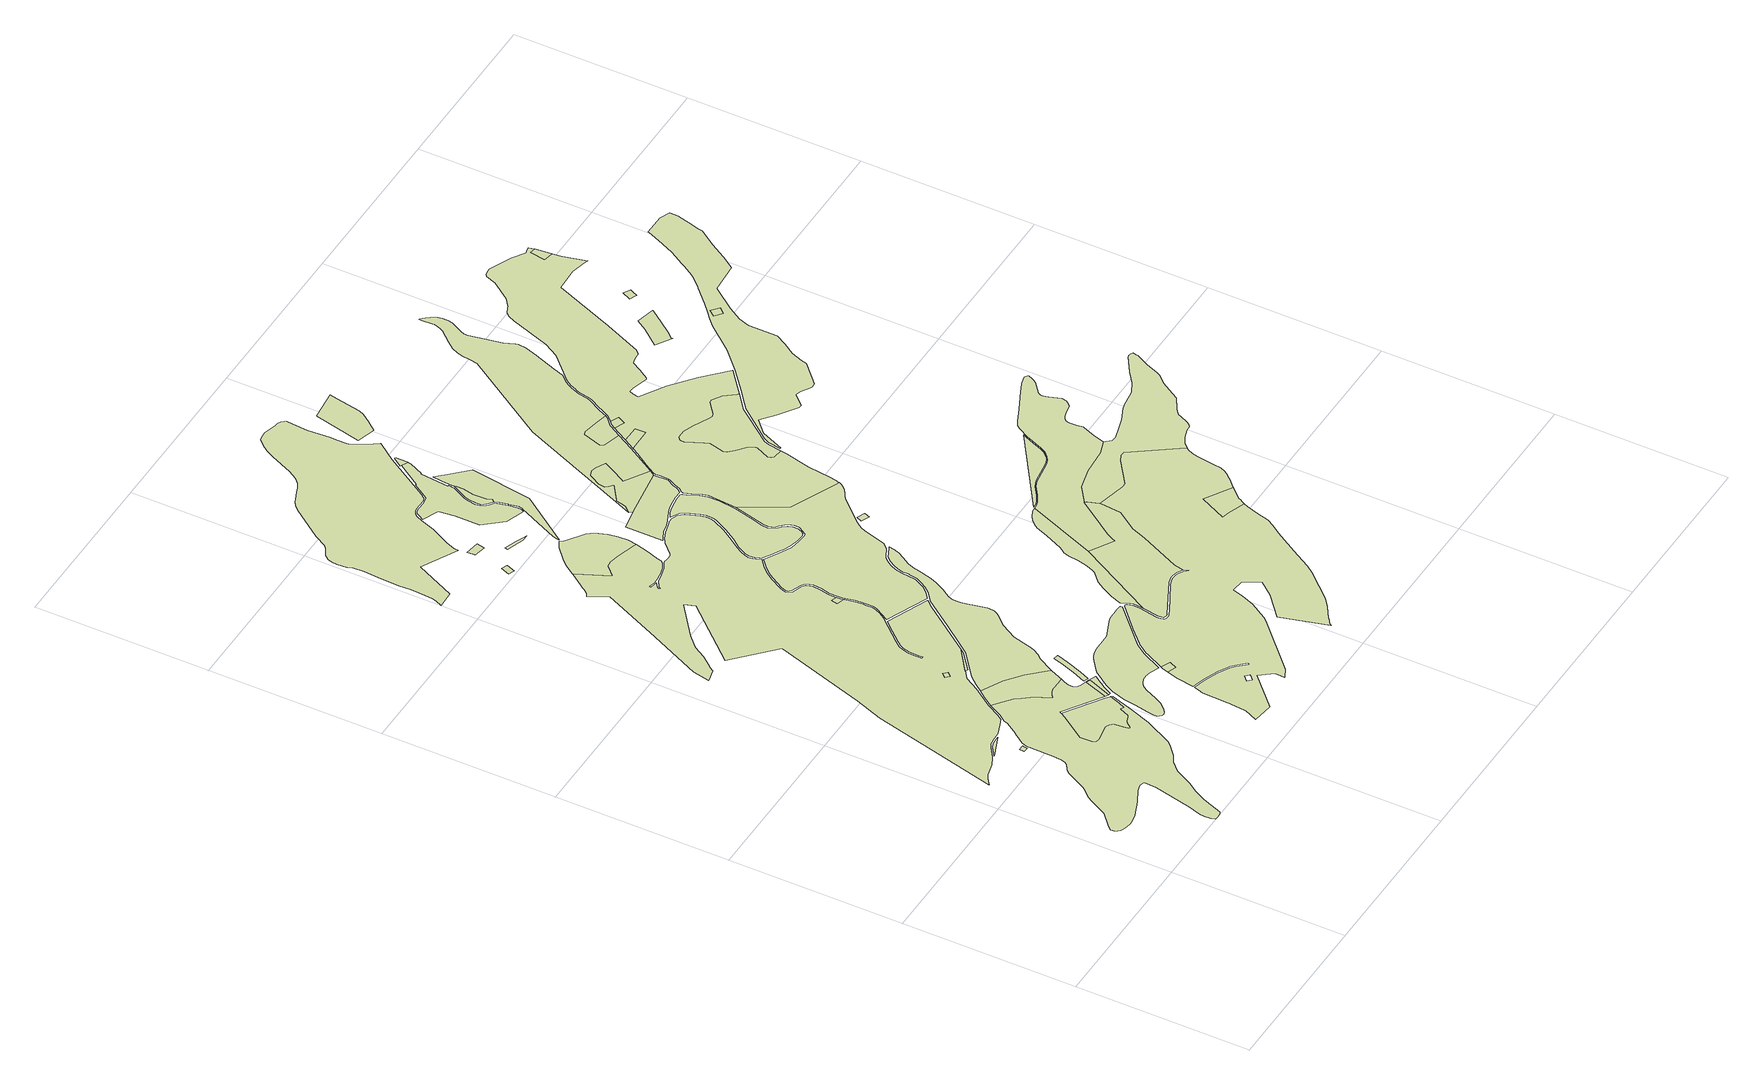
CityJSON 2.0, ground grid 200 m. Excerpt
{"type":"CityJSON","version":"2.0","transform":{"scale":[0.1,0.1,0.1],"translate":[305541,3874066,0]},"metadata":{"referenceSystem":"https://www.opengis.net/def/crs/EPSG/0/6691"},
"CityObjects":{
"landuse1":{"type":"LandUse","attributes":{"class":"202","LandUseDetailAttribute.prefecture":"22","LandUseDetailAttribute.city":"22203","LandUseDetailAttribute.surveyYear":2015},"geometry":[{"type":"MultiSurface","lod":"1","boundaries":[[[0,1,2,3,4,5]]]}]},
"landuse2":{"type":"LandUse","attributes":{"class":"219","LandUseDetailAttribute.prefecture":"22","LandUseDetailAttribute.city":"22203","LandUseDetailAttribute.surveyYear":2015},"geometry":[{"type":"MultiSurface","lod":"1","boundaries":[[[6,7,8,9,10,11]]]}]},
"landuse3":{"type":"LandUse","attributes":{"class":"203","LandUseDetailAttribute.prefecture":"22","LandUseDetailAttribute.city":"22203","LandUseDetailAttribute.surveyYear":2015},"geometry":[{"type":"MultiSurface","lod":"1","boundaries":[[[12,13,14,15,16,17,18,19,20,21,22,23,24,25,26,27,28,29,30,31,32,33,34,35,36,37,38,39,40,41,42,43,44,45,46,47,48,49,50,51,52,53,54,55,56,57,58,59,60,61,62,63,64,65,66,67,68,69,70,71,72,73,74,75,76,77,78,79,80,81,82,83,84,85,86,87,88,89,90,91,92,93,94,95,96,97,98,99,100,101,102,103,104,105,106,107,108,109,110,111,112,113,114,115,116,117,118,119,120,121,122,123,124,125,126,127,128,129,130,131,132,133,134]]]}]},
"landuse4":{"type":"LandUse","attributes":{"class":"204","LandUseDetailAttribute.prefecture":"22","LandUseDetailAttribute.city":"22203","LandUseDetailAttribute.surveyYear":2015},"geometry":[{"type":"MultiSurface","lod":"1","boundaries":[[[109,108,107,106,105,104,103,102,101,100,99,98,97,96,95,94,93,92,91,90,89,88,87,86,85,84,83,135,136,112,111,110]]]}]},
"landuse5":{"type":"LandUse","attributes":{"class":"204","LandUseDetailAttribute.prefecture":"22","LandUseDetailAttribute.city":"22203","LandUseDetailAttribute.surveyYear":2015},"geometry":[{"type":"MultiSurface","lod":"1","boundaries":[[[137,138,116,115]]]}]},
"landuse6":{"type":"LandUse","attributes":{"class":"202","LandUseDetailAttribute.prefecture":"22","LandUseDetailAttribute.city":"22203","LandUseDetailAttribute.surveyYear":2015},"geometry":[{"type":"MultiSurface","lod":"1","boundaries":[[[15,14,13,12,134,133,132,131,130,129,128,127,139,140,141,142,143,144,145,16]]]}]},
"landuse7":{"type":"LandUse","attributes":{"class":"219","LandUseDetailAttribute.prefecture":"22","LandUseDetailAttribute.city":"22203","LandUseDetailAttribute.surveyYear":2015},"geometry":[{"type":"MultiSurface","lod":"1","boundaries":[[[146,147,148,149]]]}]},
"landuse8":{"type":"LandUse","attributes":{"class":"204","LandUseDetailAttribute.prefecture":"22","LandUseDetailAttribute.city":"22203","LandUseDetailAttribute.surveyYear":2015},"geometry":[{"type":"MultiSurface","lod":"1","boundaries":[[[120,119,118,117,116,150,138,151,152,153,154,155,120,121]]]}]},
"landuse9":{"type":"LandUse","attributes":{"class":"203","LandUseDetailAttribute.prefecture":"22","LandUseDetailAttribute.city":"22203","LandUseDetailAttribute.surveyYear":2015},"geometry":[{"type":"MultiSurface","lod":"1","boundaries":[[[156,157,158,155,154,153,152]]]}]},
"landuse10":{"type":"LandUse","attributes":{"class":"202","LandUseDetailAttribute.prefecture":"22","LandUseDetailAttribute.city":"22203","LandUseDetailAttribute.surveyYear":2015},"geometry":[{"type":"MultiSurface","lod":"1","boundaries":[[[159,160,161,162,163,164]]]}]},
"landuse11":{"type":"LandUse","attributes":{"class":"202","LandUseDetailAttribute.prefecture":"22","LandUseDetailAttribute.city":"22203","LandUseDetailAttribute.surveyYear":2015},"geometry":[{"type":"MultiSurface","lod":"1","boundaries":[[[165,166,167,168,169,170,171,172,173,174,175,176,177,178,179,180,181,182,183,184,185,186,187,188,189,190,191,192,193,194,195,196,197,198,199,200,201,202,203,204,205,206,207,208,209,210,211,164,212,213,214,215,216,217,218,219,220,221,222,223,224,225,226,227,228,229,230,231,232,233,234,235,236,237,238,239,240,241,242,243,244,245,246,247,248,249,250,251,252,253,254,255,256,257,258,259,260,261,262,263,264,265,266,267,268,269,270,271,272,273,274,275,276,277,278,279,280,281,282,283,284,285,286,287,288,289,290,291,292,293,294,295,296,297,298,299,300,301,302,303,304,305,306,307,308,309,310,311,312,313,314,315,316,317,318,319,320,321,322,323,324,325,326,327,328,329,330],[146,149,148,147]]]}]},
"landuse12":{"type":"LandUse","attributes":{"class":"204","LandUseDetailAttribute.prefecture":"22","LandUseDetailAttribute.city":"22203","LandUseDetailAttribute.surveyYear":2015},"geometry":[{"type":"MultiSurface","lod":"1","boundaries":[[[331,332,333,334,335,336,337,338,339,340,341,342,343,344,345]]]}]},
"landuse13":{"type":"LandUse","attributes":{"class":"219","LandUseDetailAttribute.prefecture":"22","LandUseDetailAttribute.city":"22203","LandUseDetailAttribute.surveyYear":2015},"geometry":[{"type":"MultiSurface","lod":"1","boundaries":[[[346,347,348,349,350,351,352]]]}]},
"landuse14":{"type":"LandUse","attributes":{"class":"203","LandUseDetailAttribute.prefecture":"22","LandUseDetailAttribute.city":"22203","LandUseDetailAttribute.surveyYear":2015},"geometry":[{"type":"MultiSurface","lod":"1","boundaries":[[[353,354,355,356,357,358,359,360,361,362,363,364,365,366,367,368,369,370,371,372,373,374,375,376,377,378,379,380,381,382,383,384,385,386,387,388,389,390,391,392,393,394,395]]]}]},
"landuse15":{"type":"LandUse","attributes":{"class":"219","LandUseDetailAttribute.prefecture":"22","LandUseDetailAttribute.city":"22203","LandUseDetailAttribute.surveyYear":2015},"geometry":[{"type":"MultiSurface","lod":"1","boundaries":[[[396,397,398,399]]]}]},
"landuse16":{"type":"LandUse","attributes":{"class":"203","LandUseDetailAttribute.prefecture":"22","LandUseDetailAttribute.city":"22203","LandUseDetailAttribute.surveyYear":2015},"geometry":[{"type":"MultiSurface","lod":"1","boundaries":[[[400,401,402,403,404,405,406,407,408,409,410,411,412,413,414,415,416,417,418,419,420,421,422,423,424,425,426,427,428,429,430,431,432,433,434,435,436,437,438,439,440,441,442,443,444,445,446,447,448,449,450,451,452,453,454,455,456,457,458,459,460,461,462,463,464,465,466,467,468,469,470,471,472,473,143,142,141,140]]]}]},
"landuse17":{"type":"LandUse","attributes":{"class":"219","LandUseDetailAttribute.prefecture":"22","LandUseDetailAttribute.city":"22203","LandUseDetailAttribute.surveyYear":2015},"geometry":[{"type":"MultiSurface","lod":"1","boundaries":[[[474,475,476,477,478,479,480]]]}]},
"landuse18":{"type":"LandUse","attributes":{"class":"219","LandUseDetailAttribute.prefecture":"22","LandUseDetailAttribute.city":"22203","LandUseDetailAttribute.surveyYear":2015},"geometry":[{"type":"MultiSurface","lod":"1","boundaries":[[[244,481,247,246,245]]]}]},
"landuse19":{"type":"LandUse","attributes":{"class":"203","LandUseDetailAttribute.prefecture":"22","LandUseDetailAttribute.city":"22203","LandUseDetailAttribute.surveyYear":2015},"geometry":[{"type":"MultiSurface","lod":"1","boundaries":[[[329,328,327,326,325,324,482,483,484,485,486,487,488,489,490,491,492,493,494,330]]]}]},
"landuse20":{"type":"LandUse","attributes":{"class":"215","LandUseDetailAttribute.prefecture":"22","LandUseDetailAttribute.city":"22203","LandUseDetailAttribute.surveyYear":2015},"geometry":[{"type":"MultiSurface","lod":"1","boundaries":[[[495,496,497,498,499,500,501]]]}]},
"landuse21":{"type":"LandUse","attributes":{"class":"202","LandUseDetailAttribute.prefecture":"22","LandUseDetailAttribute.city":"22203","LandUseDetailAttribute.surveyYear":2015},"geometry":[{"type":"MultiSurface","lod":"1","boundaries":[[[502,503,504,505,506,507,508,509,510,511,512,513,514,515,516,517,518,519,520,521,522,523,524,525,526,527,528,529,530,531,532,533,534,535,536,537,538,539,540,541,542,543,544,545,546,547,548,549,550,551,552,553,554,555,556,557,558,559,560,561,562,563,564,565,566,567,568,569,570,571]]]}]},
"landuse22":{"type":"LandUse","attributes":{"class":"202","LandUseDetailAttribute.prefecture":"22","LandUseDetailAttribute.city":"22203","LandUseDetailAttribute.surveyYear":2015},"geometry":[{"type":"MultiSurface","lod":"1","boundaries":[[[572,573,574,575,576,577,578,579,580,581,582,583,584,585,586,587,588,589,590,591,592,593,594,595,596,597,598,599,600,601,602,603,604,605,606,607,608,609]]]}]},
"landuse23":{"type":"LandUse","attributes":{"class":"202","LandUseDetailAttribute.prefecture":"22","LandUseDetailAttribute.city":"22203","LandUseDetailAttribute.surveyYear":2015},"geometry":[{"type":"MultiSurface","lod":"1","boundaries":[[[610,611,612,613,614,615,616,617,618,619,620,621,622,623,624]]]}]},
"landuse24":{"type":"LandUse","attributes":{"class":"205","LandUseDetailAttribute.prefecture":"22","LandUseDetailAttribute.city":"22203","LandUseDetailAttribute.surveyYear":2015},"geometry":[{"type":"MultiSurface","lod":"1","boundaries":[[[625,626,627,628,629,630,615,614,613,612,611,610,624,631,632,633,634,635,636,637,638,639,640,641,642,643]]]}]},
"landuse25":{"type":"LandUse","attributes":{"class":"203","LandUseDetailAttribute.prefecture":"22","LandUseDetailAttribute.city":"22203","LandUseDetailAttribute.surveyYear":2015},"geometry":[{"type":"MultiSurface","lod":"1","boundaries":[[[644,645,646,647,648,649,650,651,652,653,654,655,656,657,658,659,660,661,662,663,664,665,666,667,668,669,670,671,672,673,674,675,676,677,678,679,680,681,682,683,684,685,686,687,688,689,690,691,692,693,694,695,696,697,698,699,700,701,702,703,704,705,706,707,708]]]}]},
"landuse26":{"type":"LandUse","attributes":{"class":"205","LandUseDetailAttribute.prefecture":"22","LandUseDetailAttribute.city":"22203","LandUseDetailAttribute.surveyYear":2015},"geometry":[{"type":"MultiSurface","lod":"1","boundaries":[[[709,710,711,712,713,714,715,716,717,718,719,720,721,722,723,724,725,726,727,728,729,730,731,732,733,734,735,736,737,738,739,740,741,742,743,744,745,746,747,748,749,750,751,752,753,754,755,756,757,758,759,760,761]]]}]},
"landuse27":{"type":"LandUse","attributes":{"class":"219","LandUseDetailAttribute.prefecture":"22","LandUseDetailAttribute.city":"22203","LandUseDetailAttribute.surveyYear":2015},"geometry":[{"type":"MultiSurface","lod":"1","boundaries":[[[762,763,764,765,766,767,768,769,770,771,772,773,774,775,776,777,778,779,780,781]]]}]},
"landuse28":{"type":"LandUse","attributes":{"class":"219","LandUseDetailAttribute.prefecture":"22","LandUseDetailAttribute.city":"22203","LandUseDetailAttribute.surveyYear":2015},"geometry":[{"type":"MultiSurface","lod":"1","boundaries":[[[782,783,784,785,786,787,788,572,609]]]}]},
"landuse29":{"type":"LandUse","attributes":{"class":"202","LandUseDetailAttribute.prefecture":"22","LandUseDetailAttribute.city":"22203","LandUseDetailAttribute.surveyYear":2015},"geometry":[{"type":"MultiSurface","lod":"1","boundaries":[[[789,790,791,792,793,794,795,796,797,798,799,800,801,802,803,804,805,806,807,808,809,810,811,812,813,814,815,816,817,818,819,820,821,822,823,824,825,826,827,828,829,830,831,832,833,834,835,836,837,838,839,840,841,842,843,844,845,846,847,848,849,850,851,852,853,854,855,856,857,858,859,860,861,862,863,864,865,866,867,868,869,870,871,872,873,874,875,876,877,349,348,347,346,352,878,879,880,881,882,883,884,885,886,887,888,889,890,891,892,893,894,895,896,897,898,899,900,901,902,903,904],[905,906,907,908]]]}]},
"landuse30":{"type":"LandUse","attributes":{"class":"203","LandUseDetailAttribute.prefecture":"22","LandUseDetailAttribute.city":"22203","LandUseDetailAttribute.surveyYear":2015},"geometry":[{"type":"MultiSurface","lod":"1","boundaries":[[[909,910,911,912,913,914,915,916,917,918,919,920,921,922,923,924,925,926,927,928,929,930,931,932]]]}]},
"landuse31":{"type":"LandUse","attributes":{"class":"205","LandUseDetailAttribute.prefecture":"22","LandUseDetailAttribute.city":"22203","LandUseDetailAttribute.surveyYear":2015},"geometry":[{"type":"MultiSurface","lod":"1","boundaries":[[[933,934,935,936,937,938,939,940,941,942,943,944,945,946,846,845,844,843,842,841,840,947,948,949,950,951,952,953,954,955,956,912,911]]]}]},
"landuse32":{"type":"LandUse","attributes":{"class":"202","LandUseDetailAttribute.prefecture":"22","LandUseDetailAttribute.city":"22203","LandUseDetailAttribute.surveyYear":2015},"geometry":[{"type":"MultiSurface","lod":"1","boundaries":[[[781,780,779,778,957,958,959,960,961,962,963,964,965,966,967,968,969,970,971,972,973,974,975,976]]]}]},
"landuse33":{"type":"LandUse","attributes":{"class":"219","LandUseDetailAttribute.prefecture":"22","LandUseDetailAttribute.city":"22203","LandUseDetailAttribute.surveyYear":2015},"geometry":[{"type":"MultiSurface","lod":"1","boundaries":[[[977,978,979,980]]]}]},
"landuse34":{"type":"LandUse","attributes":{"class":"219","LandUseDetailAttribute.prefecture":"22","LandUseDetailAttribute.city":"22203","LandUseDetailAttribute.surveyYear":2015},"geometry":[{"type":"MultiSurface","lod":"1","boundaries":[[[981,982,983,984,985,986,987,988,989,990]]]}]},
"landuse35":{"type":"LandUse","attributes":{"class":"219","LandUseDetailAttribute.prefecture":"22","LandUseDetailAttribute.city":"22203","LandUseDetailAttribute.surveyYear":2015},"geometry":[{"type":"MultiSurface","lod":"1","boundaries":[[[991,992,993,994,995,996]]]}]},
"landuse36":{"type":"LandUse","attributes":{"class":"219","LandUseDetailAttribute.prefecture":"22","LandUseDetailAttribute.city":"22203","LandUseDetailAttribute.surveyYear":2015},"geometry":[{"type":"MultiSurface","lod":"1","boundaries":[[[997,998,999,1000,1001,1002,1003,1004,1005,1006,1007,1008]]]}]},
"landuse37":{"type":"LandUse","attributes":{"class":"205","LandUseDetailAttribute.prefecture":"22","LandUseDetailAttribute.city":"22203","LandUseDetailAttribute.surveyYear":2015},"geometry":[{"type":"MultiSurface","lod":"1","boundaries":[[[1009,1010,1011,1012,1013,1014,1015,1016,1017,1018,1019,1020,1021,1022,1023,1024,1025,1026,1027,1028,1029,1030,1031,1032,1033,1034,1035,1036,1037,1038,1039,1040,1041,1042,1043,1044,1045,1046,976,975,974,973,972,971,970,969,968,967,966,965,964,963,962,961,960,959,958,957,1047,1048,1007,1006,1005,1004,1003,1002,1001,1049,1050,1051,1052]]]}]},
"landuse38":{"type":"LandUse","attributes":{"class":"219","LandUseDetailAttribute.prefecture":"22","LandUseDetailAttribute.city":"22203","LandUseDetailAttribute.surveyYear":2015},"geometry":[{"type":"MultiSurface","lod":"1","boundaries":[[[1053,1054,1055,1056,1057]]]}]},
"landuse39":{"type":"LandUse","attributes":{"class":"203","LandUseDetailAttribute.prefecture":"22","LandUseDetailAttribute.city":"22203","LandUseDetailAttribute.surveyYear":2015},"geometry":[{"type":"MultiSurface","lod":"1","boundaries":[[[819,818,1058,1059,1060,1061,1062,823,822,821,820]]]}]},
"landuse40":{"type":"LandUse","attributes":{"class":"202","LandUseDetailAttribute.prefecture":"22","LandUseDetailAttribute.city":"22203","LandUseDetailAttribute.surveyYear":2015},"geometry":[{"type":"MultiSurface","lod":"1","boundaries":[[[1063,1064,1065,1066,1067,1068,1069,1070,1071,1072,1073,1074,1075,1076,1077]]]}]},
"landuse41":{"type":"LandUse","attributes":{"class":"202","LandUseDetailAttribute.prefecture":"22","LandUseDetailAttribute.city":"22203","LandUseDetailAttribute.surveyYear":2015},"geometry":[{"type":"MultiSurface","lod":"1","boundaries":[[[1078,1079,1080,1081,1082,1083,1084,1085,1086,1087,1088,1089,1090,1091,1092,1093,1094,1095,1096,1097,1098,1099,1100,1101,1102,1103,1104,1105,1106,1107,1108,1109]]]}]},
"landuse42":{"type":"LandUse","attributes":{"class":"202","LandUseDetailAttribute.prefecture":"22","LandUseDetailAttribute.city":"22203","LandUseDetailAttribute.surveyYear":2015},"geometry":[{"type":"MultiSurface","lod":"1","boundaries":[[[956,955,954,953,952,951,950,949,1110,1111,1112,1113,1114,1115,1116,1117,1118,1119,1120,1121,1122,1123,1124,1125,1126,1127,1128,1129,1130,1131,1132,1133,1134,1135,1136,1137,1138,1139,1140,1141,1142,1143,1144,1145,1146,1147,1148,1149,1150,1151,1152,1153,1154,1155,1156,1157,1158,1159,913,912]]]}]},
"landuse43":{"type":"LandUse","attributes":{"class":"205","LandUseDetailAttribute.prefecture":"22","LandUseDetailAttribute.city":"22203","LandUseDetailAttribute.surveyYear":2015},"geometry":[{"type":"MultiSurface","lod":"1","boundaries":[[[1160,1161,1162,1163,1164,1165,1166,1167,1168,1169,1170,1171,1172,1173,1174,1175,1176,1177,1178,1179,1180,1181,1182,1183,1184,1185,1186,1187,1188,1189,1190,1055,1054,1053,1057,1191,996,995,994,993,992,991,1192,1193,1194,1195,1196,1197,1198,1199,1200,1201,1202,1203,1204,1205,1206,1207,1208,1209,1210,708,707,706,705,704,1211,1212,1213,1214,1215,1216,1217,1104,1103,1102,1101,1100,1099,1098,1097,1096,1095,1094,1093,1092,1091,1090,1089,1088,1087,1086,1085,1084,1083,1082,1081,1080,1079,1078,1109,1218,1219,1220,1221,1222,1223,1224,1225,1226,1227,1228,1229,1230,1231,1232,1233,1234,1235,1236,1237,1238,1239,1240,1241,1242,1243,1244,1245,1246,1247,1248]]]}]},
"landuse44":{"type":"LandUse","attributes":{"class":"203","LandUseDetailAttribute.prefecture":"22","LandUseDetailAttribute.city":"22203","LandUseDetailAttribute.surveyYear":2015},"geometry":[{"type":"MultiSurface","lod":"1","boundaries":[[[948,947,840,839,838,837,836,835,834,1249,1250,1251,1252,1253,1254,1255,1256,1257,1258,1259,1260,1261,1262,1263,1264,1265,1266,1267,1268,1269,1270,1271,1272,1273,1274,1275,1276,1277,1278,1279,1280,1281,1282,1283,1284,1285,1113,1112,1111,1110,949]]]}]},
"landuse45":{"type":"LandUse","attributes":{"class":"219","LandUseDetailAttribute.prefecture":"22","LandUseDetailAttribute.city":"22203","LandUseDetailAttribute.surveyYear":2015},"geometry":[{"type":"MultiSurface","lod":"1","boundaries":[[[1286,1287,1288,1289,1290,1291,1292,1293,1294,1295,1296,1297]]]}]},
"landuse46":{"type":"LandUse","attributes":{"class":"202","LandUseDetailAttribute.prefecture":"22","LandUseDetailAttribute.city":"22203","LandUseDetailAttribute.surveyYear":2015},"geometry":[{"type":"MultiSurface","lod":"1","boundaries":[[[1298,1299,1300,1301,1302,1303,1304,1305,1306,1307,1308,1309,1310,1311,1312,1313,1314,1315,1316,1317,1318,1319,1320,1321,1322,1323,1324,1325,1326,1327,1328,1329,1330,1331,1332,1333,1334,1335,1336,1337,1338,1339,1340,1341,1342,1343,1344,1345,1346,1347,1348,1349,1350,1351,1352,1353,1354,1355,1356,1357,1358,1359,1360],[1361,1362,1363,1364]]]}]},
"landuse47":{"type":"LandUse","attributes":{"class":"219","LandUseDetailAttribute.prefecture":"22","LandUseDetailAttribute.city":"22203","LandUseDetailAttribute.surveyYear":2015},"geometry":[{"type":"MultiSurface","lod":"1","boundaries":[[[1363,1362,1361,1364]]]}]},
"landuse48":{"type":"LandUse","attributes":{"class":"219","LandUseDetailAttribute.prefecture":"22","LandUseDetailAttribute.city":"22203","LandUseDetailAttribute.surveyYear":2015},"geometry":[{"type":"MultiSurface","lod":"1","boundaries":[[[1365,1366,1367,1368,1369,1370]]]}]},
"landuse49":{"type":"LandUse","attributes":{"class":"219","LandUseDetailAttribute.prefecture":"22","LandUseDetailAttribute.city":"22203","LandUseDetailAttribute.surveyYear":2015},"geometry":[{"type":"MultiSurface","lod":"1","boundaries":[[[1243,1242,1241,1371,1244]]]}]}
},
"vertices":[
[957,2533,0],[892,2529,0],[876,2527,0],[849,2524,0],[803,2501,0],[698,2428,0],
[907,2251,0],[905,2194,0],[960,2193,0],[961,2193,0],[966,2243,0],[968,2250,0],
[1654,2536,0],[1572,2646,0],[1554,2670,0],[1463,2746,0],[1357,2830,0],[1277,2679,0],[1215,2598,0],[1200,2551,0],[1101,2405,0],[1101,2404,0],[1099,2402,0],[1008,2277,0],[992,2236,0],[988,2206,0],[986,2197,0],[986,2194,0],[986,2191,0],[977,1868,0],[977,1862,0],[972,1810,0],[961,1758,0],[935,1724,0],[872,1682,0],[835,1642,0],[800,1581,0],[718,1424,0],[687,1381,0],[605,1292,0],[572,1232,0],[463,1030,0],[312,892,0],[289,869,0],[272,852,0],[276,812,0],[296,784,0],[318,760,0],[348,744,0],[373,737,0],[399,730,0],[447,724,0],[502,726,0],[588,749,0],[778,824,0],[931,900,0],[973,915,0],[1010,921,0],[1075,907,0],[1065,761,0],[963,314,0],[937,239,0],[918,177,0],[911,121,0],[922,47,0],[935,4,0],[972,1,0],[1020,5,0],[1034,12,0],[1046,22,0],[1074,90,0],[1138,258,0],[1205,384,0],[1290,506,0],[1391,699,0],[1392,699,0],[1487,803,0],[1578,853,0],[1682,941,0],[1731,992,0],[1896,1314,0],[1983,1555,0],[2069,1821,0],[2059,1835,0],[2047,1804,0],[2015,1714,0],[1984,1637,0],[1941,1658,0],[1894,1544,0],[1870,1529,0],[1843,1519,0],[1807,1508,0],[1785,1491,0],[1764,1462,0],[1745,1438,0],[1728,1437,0],[1721,1455,0],[1715,1479,0],[1711,1518,0],[1707,1597,0],[1697,1618,0],[1675,1637,0],[1649,1652,0],[1622,1658,0],[1590,1653,0],[1443,1621,0],[1420,1621,0],[1392,1630,0],[1378,1641,0],[1365,1655,0],[1364,1808,0],[1558,2095,0],[1589,2149,0],[1588,2151,0],[1604,2176,0],[1605,2176,0],[2035,1892,0],[2040,1905,0],[2129,2160,0],[2130,2161,0],[2177,2147,0],[2175,2147,0],[2060,2185,0],[2026,2209,0],[2005,2250,0],[2006,2295,0],[2027,2356,0],[2048,2398,0],[2046,2398,0],[1987,2397,0],[1881,2399,0],[1839,2388,0],[1798,2367,0],[1757,2334,0],[1710,2442,0],
[2055,1841,0],[2017,1865,0],
[2034,1891,0],[2035,1890,0],
[2093,2497,0],[2119,2556,0],[1929,2757,0],[1743,2901,0],[1497,3028,0],[1433,2943,0],[1358,2832,0],
[1548,3491,0],[1505,3445,0],[1546,3406,0],[1586,3451,0],
[2036,1892,0],[2072,1866,0],[2073,1866,0],[2073,1868,0],[2173,2126,0],[2180,2146,0],
[2096,1864,0],[2146,1962,0],[2257,2120,0],
[1881,3453,0],[1694,3314,0],[1715,3297,0],[1716,3296,0],[1923,3460,0],[1956,3503,0],
[1067,7487,0],[967,7344,0],[938,7303,0],[921,7279,0],[886,7229,0],[844,7208,0],[950,6992,0],[673,6379,0],[358,5703,0],[315,5508,0],[461,5544,0],[491,5592,0],[496,5598,0],[506,5610,0],[608,5731,0],[687,5871,0],[824,6004,0],[1209,6294,0],[1251,6169,0],[665,5510,0],[1101,5096,0],[768,4043,0],[644,3720,0],[284,2259,0],[324,2290,0],[366,2322,0],[412,2345,0],[413,2345,0],[564,2385,0],[648,2424,0],[671,2439,0],[791,2522,0],[842,2547,0],[934,2558,0],[1007,2561,0],[1138,2607,0],[1214,2638,0],[1257,2694,0],[1338,2847,0],[1361,2880,0],[1484,3050,0],[1489,3057,0],[1496,3069,0],[1499,3073,0],[1601,3245,0],[1696,3316,0],[1883,3454,0],[2386,4086,0],[2456,4165,0],[1977,4362,0],[1927,4313,0],[1758,4121,0],[1742,4102,0],[1719,4072,0],[1694,4021,0],[1684,3985,0],[1675,3949,0],[1670,3888,0],[1671,3829,0],[1675,3786,0],[1652,3784,0],[1648,3828,0],[1648,3881,0],[1650,3921,0],[1653,3953,0],[1672,4029,0],[1699,4082,0],[1720,4110,0],[1749,4146,0],[1911,4329,0],[1967,4384,0],[2002,4427,0],[2049,4498,0],[2075,4554,0],[2085,4602,0],[2087,4659,0],[2088,4688,0],[2088,4713,0],[2081,4796,0],[2056,4909,0],[1964,4936,0],[1985,5017,0],[2047,4995,0],[2045,5020,0],[2049,5086,0],[2071,5194,0],[2082,5283,0],[2073,5317,0],[2057,5352,0],[2025,5376,0],[1913,5418,0],[1883,5445,0],[1870,5471,0],[1871,5496,0],[1896,5558,0],[1978,5706,0],[2031,5784,0],[2106,5862,0],[2190,5934,0],[2178,5955,0],[2156,6024,0],[2154,6072,0],[2165,6122,0],[2184,6169,0],[2228,6245,0],[2306,6347,0],[2396,6490,0],[2471,6635,0],[2483,6683,0],[2485,6730,0],[2485,6732,0],[2485,6744,0],[2474,6799,0],[2420,6948,0],[2419,6949,0],[2397,6974,0],[2368,6998,0],[2303,7028,0],[2239,7026,0],[2229,7022,0],[2187,7007,0],[2086,6985,0],[1997,6943,0],[1955,6917,0],[1940,6908,0],[1816,6784,0],[1792,6768,0],[1747,6764,0],[1718,6770,0],[1689,6773,0],[1669,6767,0],[1619,6740,0],[1594,6726,0],[1499,6702,0],[1400,6687,0],[1323,6638,0],[1310,6613,0],[1302,6617,0],[1298,6619,0],[1297,6619,0],[1291,6623,0],[1304,6648,0],[1361,6689,0],[1343,6691,0],[1342,6691,0],[1280,6706,0],[1285,6728,0],[1352,6712,0],[1399,6710,0],[1447,6717,0],[1481,6722,0],[1489,6723,0],[1586,6747,0],[1658,6787,0],[1682,6811,0],[1691,6854,0],[1691,6855,0],[1698,6878,0],[1739,7005,0],[1782,7154,0],[1761,7160,0],[1548,7220,0],[1423,7251,0],[1355,7243,0],[1246,7128,0],[1074,7497,0],
[2194,2185,0],[2238,2287,0],[2308,2471,0],[2330,2541,0],[2352,2611,0],[2297,2620,0],[2256,2489,0],[2222,2398,0],[2187,2307,0],[2150,2219,0],[2138,2185,0],[2183,2174,0],[2186,2173,0],[2188,2172,0],[2190,2172,0],
[2671,1517,0],[2764,1477,0],[2805,1565,0],[2703,1610,0],[2690,1586,0],[2687,1579,0],[2670,1518,0],
[2066,1560,0],[2032,1394,0],[2023,1320,0],[2025,1290,0],[2034,1264,0],[2059,1243,0],[2082,1239,0],[2107,1245,0],[2149,1274,0],[2211,1345,0],[2261,1436,0],[2324,1572,0],[2360,1629,0],[2393,1655,0],[2445,1674,0],[2510,1681,0],[2579,1667,0],[2679,1627,0],[2686,1641,0],[2795,1860,0],[2870,1966,0],[2885,1988,0],[3316,2400,0],[3316,2401,0],[3317,2401,0],[3313,2418,0],[3246,2425,0],[3181,2425,0],[3115,2421,0],[3086,2414,0],[3057,2408,0],[2845,2319,0],[2618,2314,0],[2559,2304,0],[2507,2280,0],[2482,2265,0],[2456,2249,0],[2369,2181,0],[2322,2143,0],[2196,1963,0],[2181,1941,0],[2140,1861,0],[2086,1697,0],
[760,8063,0],[831,8036,0],[872,8137,0],[799,8165,0],
[2125,2566,0],[2219,2739,0],[2264,2792,0],[2302,2856,0],[2319,2899,0],[2384,3136,0],[2488,3315,0],[2489,3316,0],[2599,3438,0],[2603,3442,0],[2615,3456,0],[2634,3500,0],[2635,3502,0],[2639,3511,0],[2645,3555,0],[2644,3565,0],[2642,3585,0],[2608,3737,0],[2608,3738,0],[2607,3746,0],[2587,3866,0],[2583,3915,0],[2590,3967,0],[2607,4011,0],[2670,4114,0],[2690,4146,0],[2701,4168,0],[2703,4171,0],[2734,4229,0],[2763,4303,0],[2794,4426,0],[2794,4427,0],[2802,4459,0],[2822,4543,0],[2825,4550,0],[2849,4607,0],[2849,4608,0],[2900,4694,0],[2944,4773,0],[2964,4821,0],[2968,4831,0],[2983,4901,0],[2964,4893,0],[2888,4855,0],[2843,4826,0],[2886,4854,0],[2891,4857,0],[2842,4833,0],[2797,4789,0],[2754,4719,0],[2729,4655,0],[2716,4596,0],[2713,4524,0],[2710,4518,0],[2704,4468,0],[2695,4419,0],[2675,4380,0],[2647,4330,0],[2643,4324,0],[2642,4319,0],[2642,4318,0],[2622,4284,0],[2569,4225,0],[2455,4130,0],[2218,3812,0],[2018,3544,0],[2024,3548,0],[2126,3616,0],[2125,3615,0],[2016,3543,0],[1941,3442,0],[1649,3213,0],[1637,3200,0],[1563,3116,0],
[1007,8560,0],[851,8589,0],[857,8512,0],[857,8510,0],[853,8500,0],[854,8500,0],[990,8471,0],
[2051,4930,0],
[1795,7262,0],[1793,7369,0],[1771,7479,0],[1740,7570,0],[1704,7635,0],[1674,7672,0],[1492,7801,0],[1461,7830,0],[1445,7858,0],[1362,7808,0],[1215,7677,0],[1159,7619,0],[1080,7506,0],
[1236,8238,0],[1095,8283,0],[1086,8254,0],[1225,8210,0],[1282,8185,0],[1357,8183,0],[1329,8197,0],
[835,8736,0],[875,8837,0],[989,9058,0],[1053,9233,0],[1085,9298,0],[1114,9334,0],[1142,9352,0],[1182,9361,0],[1324,9357,0],[1359,9371,0],[1396,9422,0],[1727,9943,0],[1885,10157,0],[1846,10217,0],[1782,10318,0],[1738,10397,0],[1722,10441,0],[1716,10480,0],[1716,10605,0],[1716,10646,0],[1716,10647,0],[1700,10901,0],[1713,11044,0],[1719,11147,0],[1712,11170,0],[1685,11193,0],[1648,11213,0],[1647,11213,0],[1613,11220,0],[1492,11252,0],[1467,11257,0],[1463,11258,0],[1459,11257,0],[1386,11256,0],[1352,11246,0],[1282,11174,0],[1227,11104,0],[1175,11007,0],[1066,10753,0],[1001,10649,0],[946,10596,0],[885,10563,0],[817,10534,0],[679,10478,0],[638,10450,0],[586,10397,0],[525,10313,0],[328,10041,0],[246,9898,0],[212,9866,0],[171,9847,0],[117,9814,0],[74,9765,0],[55,9714,0],[50,9647,0],[59,9578,0],[59,9576,0],[64,9536,0],[82,9476,0],[92,9356,0],[78,9190,0],[70,8939,0],[75,8811,0],[71,8641,0],[59,8556,0],[46,8496,0],[9,8422,0],[207,8436,0],[427,8894,0],[828,8680,0],
[1691,9807,0],[1513,9536,0],[1501,9540,0],[1373,9352,0],[1294,9333,0],[1184,9337,0],[1151,9330,0],[1130,9317,0],[1105,9285,0],[1075,9223,0],[1256,9148,0],[1279,8962,0],[1277,8678,0],[1452,8466,0],[1660,8397,0],[1669,8393,0],[1686,8429,0],[1691,8472,0],[1675,8570,0],[1675,8571,0],[1647,8690,0],[1636,8711,0],[1597,8739,0],[1550,8787,0],[1534,8825,0],[1530,8876,0],[1541,8958,0],[1557,9014,0],[1577,9056,0],[1643,9185,0],[1644,9186,0],[1653,9245,0],[1641,9245,0],[1670,9579,0],[1680,9579,0],[1754,9741,0],[1758,9751,0],[1764,9773,0],
[1679,8758,0],[1656,8817,0],[1653,8966,0],[1677,9089,0],[1675,9170,0],[1670,9199,0],[1664,9177,0],[1578,9006,0],[1562,8951,0],[1553,8875,0],[1558,8825,0],[1558,8824,0],[1571,8797,0],[1608,8759,0],[1653,8726,0],
[1980,9150,0],[1801,9333,0],[1754,9380,0],[1689,9445,0],[1680,9340,0],[1673,9214,0],[1668,8698,0],[1695,8583,0],[1697,8575,0],[1715,8467,0],[1714,8462,0],[1707,8423,0],[1705,8418,0],[1592,8177,0],[1556,8100,0],[1483,7948,0],[1468,7902,0],[1466,7868,0],[1872,8437,0],
[2670,6177,0],[2666,6122,0],[2672,6104,0],[2677,6085,0],[2693,6058,0],[2697,6052,0],[2721,6031,0],[2722,6030,0],[2784,5961,0],[2806,5892,0],[2805,5832,0],[2747,5737,0],[2716,5730,0],[2625,5733,0],[2503,5757,0],[2357,5828,0],[2205,5917,0],[2175,5892,0],[2122,5845,0],[2049,5769,0],[1997,5694,0],[1917,5549,0],[1893,5491,0],[1893,5476,0],[1902,5459,0],[1925,5438,0],[2036,5396,0],[2075,5367,0],[2105,5285,0],[2093,5190,0],[2071,5083,0],[2068,5020,0],[2074,4933,0],[2103,4799,0],[2111,4711,0],[2107,4596,0],[2096,4547,0],[1997,4384,0],[2479,4186,0],[2551,4243,0],[2602,4299,0],[2673,4428,0],[2692,4604,0],[2709,4681,0],[2741,4753,0],[2777,4806,0],[2827,4854,0],[2950,4915,0],[3001,4972,0],[3075,5236,0],[3101,5294,0],[3152,5366,0],[3399,5632,0],[3445,5671,0],[3475,5689,0],[3474,5688,0],[3476,5689,0],[3523,5718,0],[3564,5760,0],[3584,5784,0],[3598,5816,0],[3583,5822,0],[3584,5824,0],[3040,6063,0],[2764,6542,0],
[2180,6032,0],[2186,6013,0],[2201,5965,0],[2215,5940,0],[2262,5910,0],[2263,5909,0],[2295,5892,0],[2402,5832,0],[2432,5814,0],[2510,5781,0],[2621,5758,0],[2703,5752,0],[2734,5760,0],[2756,5784,0],[2780,5838,0],[2782,5900,0],[2763,5949,0],[2727,5992,0],[2678,6036,0],[2654,6075,0],[2641,6119,0],[2645,6182,0],[2689,6343,0],[2740,6546,0],[2765,6739,0],[2763,6870,0],[2741,6960,0],[2704,7036,0],[2675,7116,0],[2674,7122,0],[2660,7131,0],[2601,7131,0],[2600,7131,0],[2572,7128,0],[2522,7122,0],[2432,7106,0],[2370,7086,0],[2314,7059,0],[2313,7051,0],[2381,7020,0],[2415,6992,0],[2441,6960,0],[2498,6806,0],[2510,6745,0],[2506,6673,0],[2495,6626,0],[2418,6477,0],[2327,6333,0],[2249,6231,0],[2206,6158,0],[2197,6134,0],[2189,6116,0],[2179,6069,0],
[1960,7375,0],[1960,6947,0],[1986,6963,0],[2078,7007,0],[2181,7029,0],[2244,7053,0],[2361,7107,0],[2426,7129,0],[2520,7145,0],[2598,7154,0],[2679,7154,0],[2693,7160,0],[2716,7186,0],[2728,7216,0],[2746,7268,0],[2794,7349,0],[2790,7508,0],[2786,7507,0],[2202,7422,0],[2201,7422,0],
[1768,9789,0],[1768,9916,0],[1762,9921,0],[1751,9922,0],[1681,9818,0],[1693,9810,0],[1693,9809,0],
[2697,356,0],[3054,705,0],[3175,556,0],[3165,442,0],[3274,497,0],[3825,1027,0],[3863,1071,0],[3990,1274,0],[4049,1419,0],[4083,1541,0],[4232,1527,0],[4331,1347,0],[4200,1180,0],[3940,959,0],[4088,418,0],[4103,439,0],[4169,492,0],[4171,494,0],[4317,589,0],[4418,669,0],[4703,982,0],[4764,1065,0],[4766,1069,0],[4902,1298,0],[5069,1567,0],[5142,1672,0],[5191,1758,0],[5227,1899,0],[5270,2035,0],[5289,2081,0],[5089,2153,0],[5002,2173,0],[5151,2483,0],[5457,2303,0],[5461,2308,0],[5516,2362,0],[5522,2368,0],[5602,2456,0],[5602,2457,0],[5634,2502,0],[5654,2554,0],[5669,2663,0],[5695,2847,0],[5712,2913,0],[5737,2977,0],[5758,3001,0],[5390,3524,0],[5335,3525,0],[5270,3493,0],[4974,3281,0],[4927,3282,0],[4594,3360,0],[4593,3354,0],[4570,3107,0],[4414,2878,0],[4349,2710,0],[4134,2245,0],[4109,2133,0],[4133,2075,0],[4091,2115,0],[4041,2147,0],[4024,2152,0],[3997,2160,0],[3952,2164,0],[3913,2158,0],[3908,2158,0],[3846,2133,0],[3484,1946,0],[3464,1936,0],[3436,1922,0],[3414,1917,0],[3411,1917,0],[3382,1920,0],[3363,1931,0],[3357,1935,0],[3352,1948,0],[3347,1958,0],[3344,2014,0],[3381,2240,0],[3381,2241,0],[3385,2315,0],[3371,2379,0],[3360,2388,0],[3343,2386,0],[3075,2137,0],[2911,1973,0],[2907,1969,0],[2820,1846,0],[2801,1807,0],[2633,1380,0],[2600,1186,0],[2631,1177,0],[2741,1146,0],[2793,1126,0],[2916,1078,0],[3036,1014,0],[3044,1007,0],[3101,956,0],[3181,868,0],[3164,852,0],[3076,949,0],[3040,980,0],[3023,994,0],[2899,1060,0],[2735,1124,0],[2595,1163,0],[2577,1111,0],[2558,1053,0],[2557,1051,0],[2547,779,0],[2546,766,0],[2546,765,0],[2535,612,0],[2531,547,0],[2529,542,0],[2464,387,0],[2933,753,0],[2991,807,0],[3031,764,0],[2975,711,0],
[3392,2392,0],[3409,2316,0],[3401,2210,0],[3894,3108,0],[4207,3900,0],[4157,3893,0],[4085,3863,0],[4035,3829,0],[3992,3783,0],[3961,3733,0],[3898,3585,0],[3843,3454,0],[3802,3378,0],[3756,3313,0],[3737,3251,0],[3724,3131,0],[3701,3032,0],[3666,2936,0],[3639,2897,0],[3535,2794,0],[3474,2699,0],[3406,2568,0],[3361,2446,0],[3361,2434,0],
[3369,2013,0],[3377,1952,0],[3409,1941,0],[3415,1942,0],[3431,1946,0],[3432,1947,0],[3868,2168,0],[3949,2188,0],[3993,2183,0],[4005,2182,0],[4006,2182,0],[4041,2169,0],[4057,2163,0],[4058,2162,0],[4592,3365,0],[4544,3488,0],[4530,3510,0],[4528,3508,0],[4520,3498,0],[4314,3200,0],[4219,3063,0],[4203,3033,0],[4182,2994,0],[4165,2950,0],
[2829,7571,0],[2821,7576,0],[2556,7737,0],[2570,7758,0],[2656,7907,0],[2712,8021,0],[2604,8078,0],[2545,8087,0],[2485,8065,0],[2465,8035,0],[2405,7929,0],[2394,7857,0],[2419,7826,0],[2472,7787,0],[2279,7656,0],[2265,7647,0],[2253,7587,0],[2243,7539,0],[2221,7506,0],[2173,7459,0],
[3191,5341,0],[3283,5299,0],[3311,5365,0],[3222,5403,0],
[2116,10430,0],[2117,10431,0],[2184,10524,0],[2214,10589,0],[2270,10871,0],[2271,10871,0],[2286,10960,0],[1942,10925,0],[1817,10378,0],[2022,10312,0],
[3052,7893,0],[3056,7893,0],[3324,7899,0],[3322,8015,0],[3128,8019,0],[3126,8019,0],
[3179,8155,0],[3246,8269,0],[3330,8346,0],[3348,8370,0],[3350,8374,0],[3198,8405,0],[3038,8437,0],[3002,8421,0],[2935,8215,0],[2958,8171,0],[3156,8115,0],[3169,8138,0],
[3551,8878,0],[3584,8942,0],[3623,8993,0],[3686,9053,0],[3726,9181,0],[3823,9438,0],[3867,9583,0],[3877,9673,0],[3874,9703,0],[3827,9823,0],[3789,10015,0],[3754,10189,0],[3754,10235,0],[3777,10287,0],[3847,10416,0],[3859,10475,0],[3859,10541,0],[3847,10587,0],[3813,10646,0],[3813,10647,0],[3783,10686,0],[3742,10735,0],[3741,10736,0],[3730,10734,0],[3729,10688,0],[3740,10582,0],[3738,10560,0],[3728,10511,0],[3714,10483,0],[3694,10441,0],[3576,10308,0],[3503,10224,0],[3470,10148,0],[3469,10147,0],[3454,10083,0],[3441,9978,0],[3423,9896,0],[2779,8899,0],[2962,7789,0],[3036,7910,0],[3398,8481,0],[3475,8619,0],[3491,8664,0],[3514,8777,0],
[3348,8158,0],[3393,8247,0],[3298,8287,0],[3265,8255,0],[3234,8203,0],
[5312,2125,0],[5317,2135,0],[5341,2181,0],[5342,2182,0],[5455,2301,0],
[4223,3918,0],[4271,3924,0],[4302,3934,0],[4395,3985,0],[4499,4059,0],[4577,4092,0],[4709,4112,0],[4853,4136,0],[4905,4152,0],[4947,4179,0],[5000,4234,0],[5031,4294,0],[5076,4402,0],[5118,4502,0],[5138,4540,0],
[4286,7366,0],[4188,7487,0],[4083,7553,0],[4044,7554,0],[3992,7510,0],[3906,7439,0],[3865,7425,0],[3833,7437,0],[3642,7523,0],[3523,7567,0],[3426,7569,0],[3400,7546,0],[3386,7528,0],[3385,7489,0],[3474,7303,0],[3493,7246,0],[3479,7183,0],[3449,7075,0],[3461,7033,0],[3519,6973,0],[3635,6879,0],[3665,6831,0],[3664,6796,0],[3591,6636,0],[3601,6605,0],[3624,6579,0],[3738,6571,0],[3759,6726,0],[3783,6787,0],[4016,7087,0],[4108,7205,0],[4293,7355,0],
[4724,3647,0],[4969,3710,0],[5271,3730,0],[5434,3787,0],[5473,3918,0],[5511,4023,0],[5535,4076,0],[5519,4141,0],[5518,4226,0],[5531,4272,0],[5555,4297,0],[5582,4315,0],[5631,4329,0],[5706,4340,0],[5743,4353,0],[5770,4377,0],[5797,4414,0],[5807,4473,0],[5764,4605,0],[5749,4662,0],[5753,4690,0],[5772,4722,0],[5896,4826,0],[5918,4860,0],[5932,4888,0],[5948,4930,0],[5946,4939,0],[5945,4943,0],[5934,4950,0],[5915,4960,0],[5907,4962,0],[5893,4961,0],[5811,4936,0],[5699,4883,0],[5461,4771,0],[5291,4694,0],[5238,4664,0],[5202,4623,0],[5132,4496,0],[5045,4288,0],[5012,4224,0],[4956,4168,0],[4912,4138,0],[4856,4120,0],[4711,4097,0],[4581,4077,0],[4506,4046,0],[4403,3972,0],[4308,3919,0],[4274,3909,0],
[4749,10483,0],[4706,10485,0],[4661,10477,0],[4640,10455,0],[4588,10330,0],[4438,10122,0],[4399,10086,0],[4354,10055,0],[4353,10054,0],[4255,10008,0],[4236,9990,0],[4210,9958,0],[4176,9883,0],[4175,9881,0],[4015,9428,0],[4015,9427,0],[3920,9259,0],[3637,8974,0],[3590,8902,0],[3558,8830,0],[3558,8829,0],[3557,8826,0],[3536,8768,0],[3513,8658,0],[3495,8610,0],[3466,8553,0],[3466,8551,0],[3383,8390,0],[3363,8350,0],[3363,8349,0],[3309,8298,0],[3195,8137,0],[3005,7813,0],[3004,7812,0],[3003,7810,0],[2895,7648,0],[2865,7604,0],[2821,7527,0],[2814,7501,0],[2815,7457,0],[2817,7352,0],[2808,7321,0],[2764,7249,0],[2764,7248,0],[2739,7181,0],[2707,7139,0],[2701,7118,0],[2713,7078,0],[2730,7036,0],[2765,6968,0],[2788,6873,0],[3604,5848,0],[3605,5849,0],[3606,5850,0],[3606,5851,0],[3625,5948,0],[3656,6206,0],[3727,6492,0],[4487,7512,0],[4488,7513,0],[4490,7515,0],[4578,7587,0],[4322,7838,0],[4054,8054,0],[3761,8225,0],[3778,8299,0],[3799,8342,0],[3852,8338,0],[4035,8284,0],[4056,8297,0],[4129,8411,0],[4194,8523,0],[4257,8540,0],[4340,8546,0],[4383,8589,0],[4567,9016,0],[4853,9721,0],[5124,9733,0],[5290,9693,0],[5338,9679,0],[5268,9942,0],[5259,10047,0],[5139,10066,0],[5168,10245,0],[5237,10235,0],[5224,10301,0],[5186,10293,0],[5144,10283,0],[5005,10373,0],
[5776,3022,0],[5818,3059,0],[5819,3059,0],[5889,3097,0],[5992,3131,0],[6053,3141,0],[6080,3161,0],[6103,3195,0],[6108,3206,0],[6147,3289,0],[6169,3327,0],[6201,3357,0],[6238,3386,0],[6372,3466,0],[6419,3534,0],[6515,3695,0],[6596,3781,0],[6616,3816,0],[6684,3975,0],[6753,4121,0],[6759,4149,0],[6765,4177,0],[6748,4190,0],[6741,4196,0],[6727,4198,0],[6712,4200,0],[6703,4197,0],[6692,4194,0],[6498,4072,0],[6365,3968,0],[6234,3904,0],[6035,3875,0],[5973,3856,0],[5813,3786,0],[5703,3753,0],[5549,3708,0],[5494,3713,0],
[4781,8789,0],[4701,8664,0],[4544,8465,0],[4715,8356,0],[4715,8357,0],[4706,8365,0],[4777,8445,0],[4872,8571,0],[4987,8732,0],[4989,8735,0],[4989,8736,0],[4991,8740,0],
[3891,6856,0],[4039,6996,0],[4199,6868,0],[4410,6728,0],[4447,6726,0],[4476,6758,0],[4557,6850,0],[4577,6849,0],[4629,6834,0],[4725,6777,0],[4748,6763,0],[4797,6771,0],[4868,6837,0],[5034,6992,0],[5045,7055,0],[5097,7190,0],[5190,7324,0],[5258,7449,0],[5257,7784,0],[5299,7910,0],[5395,8070,0],[5595,8334,0],[5943,8356,0],[5949,8362,0],[6048,8510,0],[6169,8701,0],[6295,8885,0],[6307,8953,0],[6326,9022,0],[6380,9218,0],[6382,9309,0],[6268,9357,0],[6021,9359,0],[6020,9357,0],[6016,9347,0],[5957,9200,0],[5864,9003,0],[5796,8883,0],[5766,8830,0],[5739,8782,0],[5655,8655,0],[5615,8606,0],[5518,8506,0],[5517,8505,0],[5337,8329,0],[5319,8312,0],[5257,8259,0],[5160,8175,0],[5077,8096,0],[4830,7789,0],[4597,7566,0],[4358,7370,0],[4497,7432,0],[4790,7664,0],[4789,7663,0],[4495,7430,0],[4356,7368,0],[4197,7238,0],[4128,7181,0],[3826,6802,0],[3793,6737,0],[3766,6590,0],[3774,6588,0],[5353,8158,0],[5294,8092,0],[5218,8157,0],[5273,8229,0],
[5079,9127,0],[5035,9027,0],[5113,8993,0],[5114,8992,0],[5143,9052,0],[5160,9087,0],
[5249,10175,0]
]}
